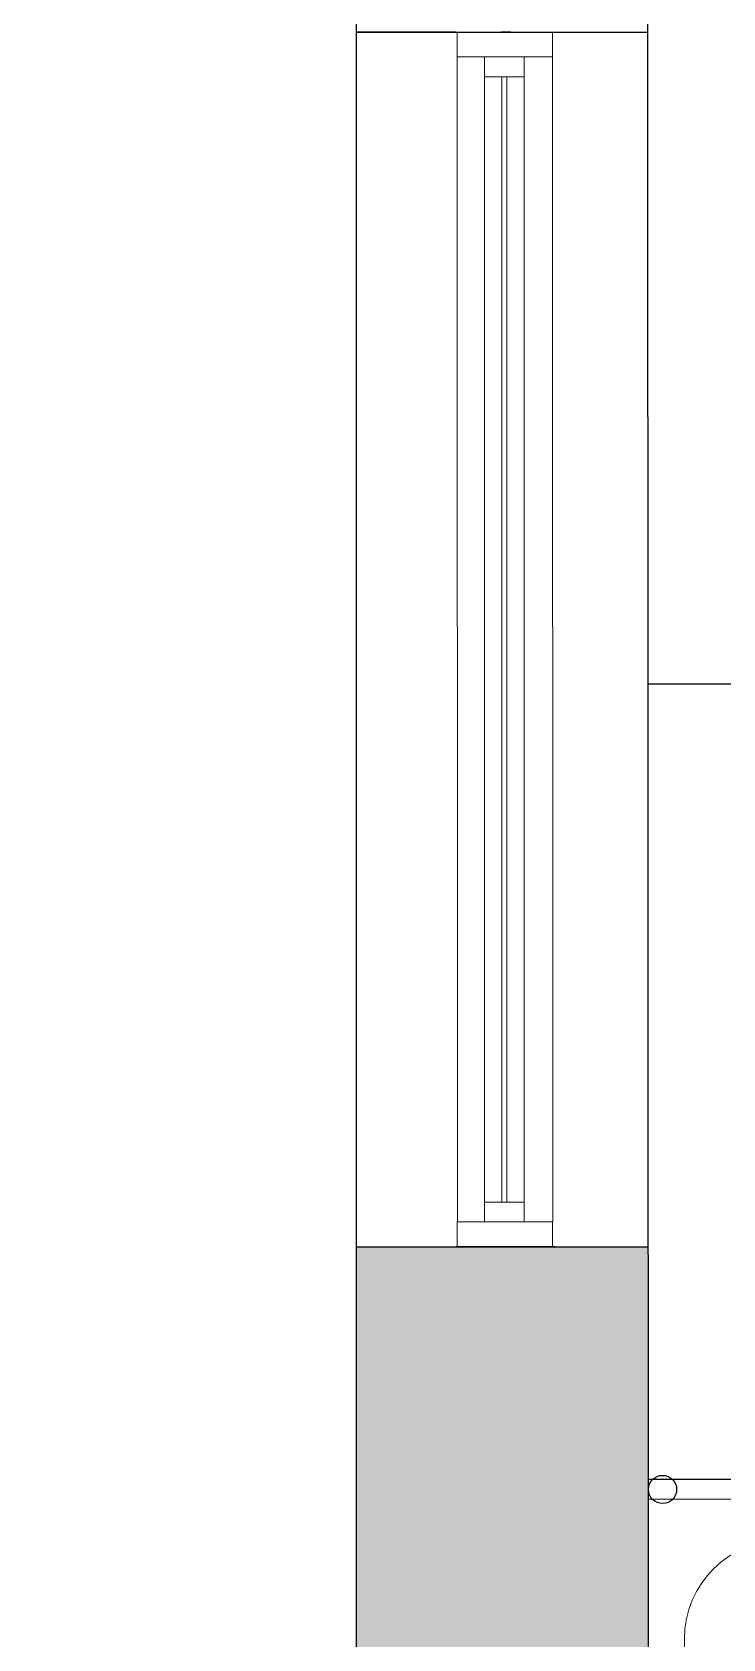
# Model space of a CAD drawing. Header units: inches. Extents: x -173 to 14008, y -3334 to 10368.
# Drawn here: x 12627.3 to 12696.9, y -21.9 to 140 of the extents above; entities that cross this region are included whole.
import ezdxf

# ---------------------------------------------------------------- set-up
doc = ezdxf.new("R2010")
doc.units = ezdxf.units.IN
doc.header["$MEASUREMENT"] = 0
doc.layers.add('ARREDAMENTO', color=8, linetype='Continuous', lineweight=18)
doc.layers.add('INFISSI', color=4, linetype='Continuous', lineweight=18)

msp = doc.modelspace()

# ---------------------------------------------------------------- hatches: boundary and pattern name
h = msp.add_hatch(color=256)
h.dxf.hatch_style = 1
h.paths.add_polyline_path([(12689.36, 17.6), (12659.91, 17.6), (12659.91, -203.23), (12689.46, -203.23)])
h.paths.add_polyline_path([(12479.91, -727.53), (12559.91, -727.53), (12559.91, -725.39), (12439.91, -725.39), (12159.4, -725.39), (12159.4, -727.53), (12239.4, -727.53), (12239.4, -733), (12159.4, -733), (12159.4, -735.39), (12239.4, -735.39), (12559.91, -735.39), (12559.91, -733), (12479.91, -733)])
h.paths.add_polyline_path([(12059.4, -725.39), (12029.4, -725.39), (12029.4, -980.04), (12029.4, -1000.04), (12029.4, -1060.04), (12059.4, -1060.04), (12059.4, -995.04)])

# ---------------------------------------------------------------- linework, layer by layer
for p, q in [((12689.46, -203.23), (12689.26, 230.29)), ((12659.99, 140.02), (12689.3, 140.03)), ((13034.57, 74.29), (12689.4, 74.29)), ((12659.91, 17.6), (12689.36, 17.6))]:
    msp.add_line(p, q)
at = {"color": 4}
for p, q in [((12669.99, 140.02), (12659.99, 140.02)), ((12669.99, 140.02), (12674.99, 140.02)), ((12675.49, 140.02), (12674.49, 140.02)), ((12679.99, 17.6), (12669.99, 17.6)), ((12674.99, 17.6), (12675.49, 17.6))]:
    msp.add_line(p, q, dxfattribs=at)
at = {"linetype": 'ByBlock'}
for p, q in [((13032.57, -5.71), (12689.37, -5.87)), ((12689.38, -7.87), (12689.37, -5.87)), ((13032.57, -7.71), (12689.38, -7.87))]:
    msp.add_line(p, q, dxfattribs=at)
msp.add_lwpolyline([(12659.91, 229.96), (12659.91, -203.23)])
msp.add_circle((12690.79, -6.87), 1.42, dxfattribs=at)
at = {"layer": 'ARREDAMENTO', "linetype": 'Continuous'}
msp.add_line((12693, -21.93), (12693, -147.35), dxfattribs=at)
msp.add_arc((12702.99, -21.93), 9.99, 90, 180, dxfattribs=at)
at = {"layer": 'INFISSI'}
for p, q in [((12670.11, 140.03), (12670.12, 20.1)), ((12674.86, 137.53), (12672.86, 137.53))]:
    msp.add_line(p, q, dxfattribs=at)
at = {"layer": 'INFISSI', "color": 4, "lineweight": 0}
for p, q in [((12679.72, 20.1), (12679.71, 140.03)), ((12672.85, 20.1), (12672.85, 137.53)), ((12676.86, 137.53), (12676.86, 94.79)), ((12672.86, 135.53), (12676.86, 135.53)), ((12672.86, 135.53), (12676.86, 135.53)), ((12674.61, 22.1), (12674.61, 135.53)), ((12675.11, 135.53), (12675.11, 22.1)), ((12676.86, 96.79), (12676.86, 20.1)), ((12672.86, 22.1), (12676.86, 22.1))]:
    msp.add_line(p, q, dxfattribs=at)
for points in [[(12670.11, 137.53), (12670.11, 140.03), (12679.71, 140.03), (12679.71, 137.53)], [(12670.11, 17.6), (12670.11, 20.1), (12679.71, 20.1), (12679.71, 17.6)]]:
    msp.add_lwpolyline(points, close=True, dxfattribs=at)
at = {"layer": 'INFISSI'}
for points in [[(12670.11, 140.03), (12679.71, 140.03), (12679.71, 137.53), (12670.11, 137.53)], [(12670.11, 20.1), (12679.71, 20.1), (12679.71, 17.6), (12670.11, 17.6)]]:
    msp.add_lwpolyline(points, close=True, dxfattribs=at)

doc.saveas('drawing.dxf')
